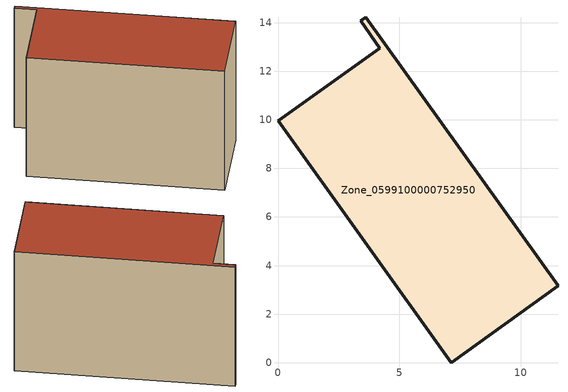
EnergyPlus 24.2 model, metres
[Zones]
Zone_0599100000752950
 floor ground (C_G): 4.2,12.95 3.4,14.07 3.61,14.22 11.53,3.16 7.13,0 0,9.95 z0
 wall outside (C_F): 11.53,3.16 3.61,14.22 3.4,14.07 4.2,12.95 0,9.95 7.13,0 11.53,3.16 z0:8.83
 roof outside (C_R): 7.13,0 11.53,3.16 3.61,14.22 3.4,14.07 4.2,12.95 0,9.95 z8.83
[BUILDING]
Pand.0599100000752950: North Axis=0; Terrain=City; Loads Convergence Tolerance Value=0.04; Temperature Convergence Tolerance Value=0.4; Solar Distribution=FullExterior; Maximum Number of Warmup Days=25; Minimum Number of Warmup Days=1
[Site:Location]
Rotterdam.The.Hague.AP_ZH_NLD Design_Conditions: Latitude=51.96; Longitude=4.45; Time Zone=1; Elevation=-4.5
[SITE:GROUNDTEMPERATURE:BUILDINGSURFACE]
18, 18, 18, 18, 18, 18, 18, 18, 18, 18, 18, 18
[MATERIAL] Thermal Absorptance=0.9; Solar Absorptance=0.7; Visible Absorptance=0.7
Name | Roughness | Thickness | Conductivity | Density | Specific Heat
G.TI.2006-2014 | MediumSmooth | 0.15 | 0.06 | 540 | 1210
F.TI.2006-2014 | Rough | 0.3 | 0.12 | 1920 | 840
R.TI.2006-2014 | MediumRough | 0.2 | 0.08 | 1500 | 1000
[CONSTRUCTION]
C_G: G.TI.2006-2014
C_F: F.TI.2006-2014
C_R: R.TI.2006-2014
[ZONE]
Zone_0599100000752950: Type=1; Multiplier=1; Ceiling Height=Autocalculate; Volume=Autocalculate; Floor Area=autocalculate; Part of Total Floor Area=Yes
[ZONEINFILTRATION:DESIGNFLOWRATE]
Infil_Zone_0599100000752950: Zone or ZoneList or Space or SpaceList=Zone_0599100000752950; Schedule=AlwaysOn; Design Flow Rate Calculation Method=Flow/Area; Flow Rate per Floor Area=0.0015; Constant Term Coefficient=1; Temperature Term Coefficient=0; Velocity Term Coefficient=0; Velocity Squared Term Coefficient=0
[HVACTEMPLATE:ZONE:IDEALLOADSAIRSYSTEM]
Zone_0599100000752950: Maximum Heating Supply Air Temperature=50; Minimum Cooling Supply Air Temperature=13; Maximum Heating Supply Air Humidity Ratio=0.0156; Minimum Cooling Supply Air Humidity Ratio=0.0077; Heating Limit=NoLimit; Cooling Limit=NoLimit; Dehumidification Control Type=ConstantSensibleHeatRatio; Cooling Sensible Heat Ratio=0.7; Dehumidification Setpoint=60; Humidification Control Type=None; Humidification Setpoint=30; Outdoor Air Method=None; Outdoor Air Flow Rate per Person=0.00944; Outdoor Air Flow Rate per Zone Floor Area=0; Outdoor Air Flow Rate per Zone=0; Demand Controlled Ventilation Type=None; Outdoor Air Economizer Type=NoEconomizer; Heat Recovery Type=None; Sensible Heat Recovery Effectiveness=0.7; Latent Heat Recovery Effectiveness=0.65
[ZONECONTROL:THERMOSTAT]
ThermostatControl_Zone_0599100000752950: Zone or ZoneList=Zone_0599100000752950; Control Type Schedule=DualSetpointControlType; Control 1=Thermostat_Zone_0599100000752950; Temperature Difference Between Cutout And Setpoint=0
[THERMOSTATSETPOINT:DUALSETPOINT]
Thermostat_Zone_0599100000752950: Heating Setpoint Temperature Schedule=HeatingSetpoint_Zone_0599100000752950; Cooling Setpoint Temperature Schedule=CoolingSetpoint_Zone_0599100000752950
[SCHEDULE:COMPACT]
HeatingSetpoint_Zone_0599100000752950: Through: 12/31, For: AllDays, Until: 24:00, 21
CoolingSetpoint_Zone_0599100000752950: Through: 12/31, For: AllDays, Until: 24:00, 24
DualSetpointControlType: Through: 12/31, For: AllDays, Until: 24:00, 4
AlwaysOn: Through: 12/31, For: AllDays, Until: 24:00, 1
